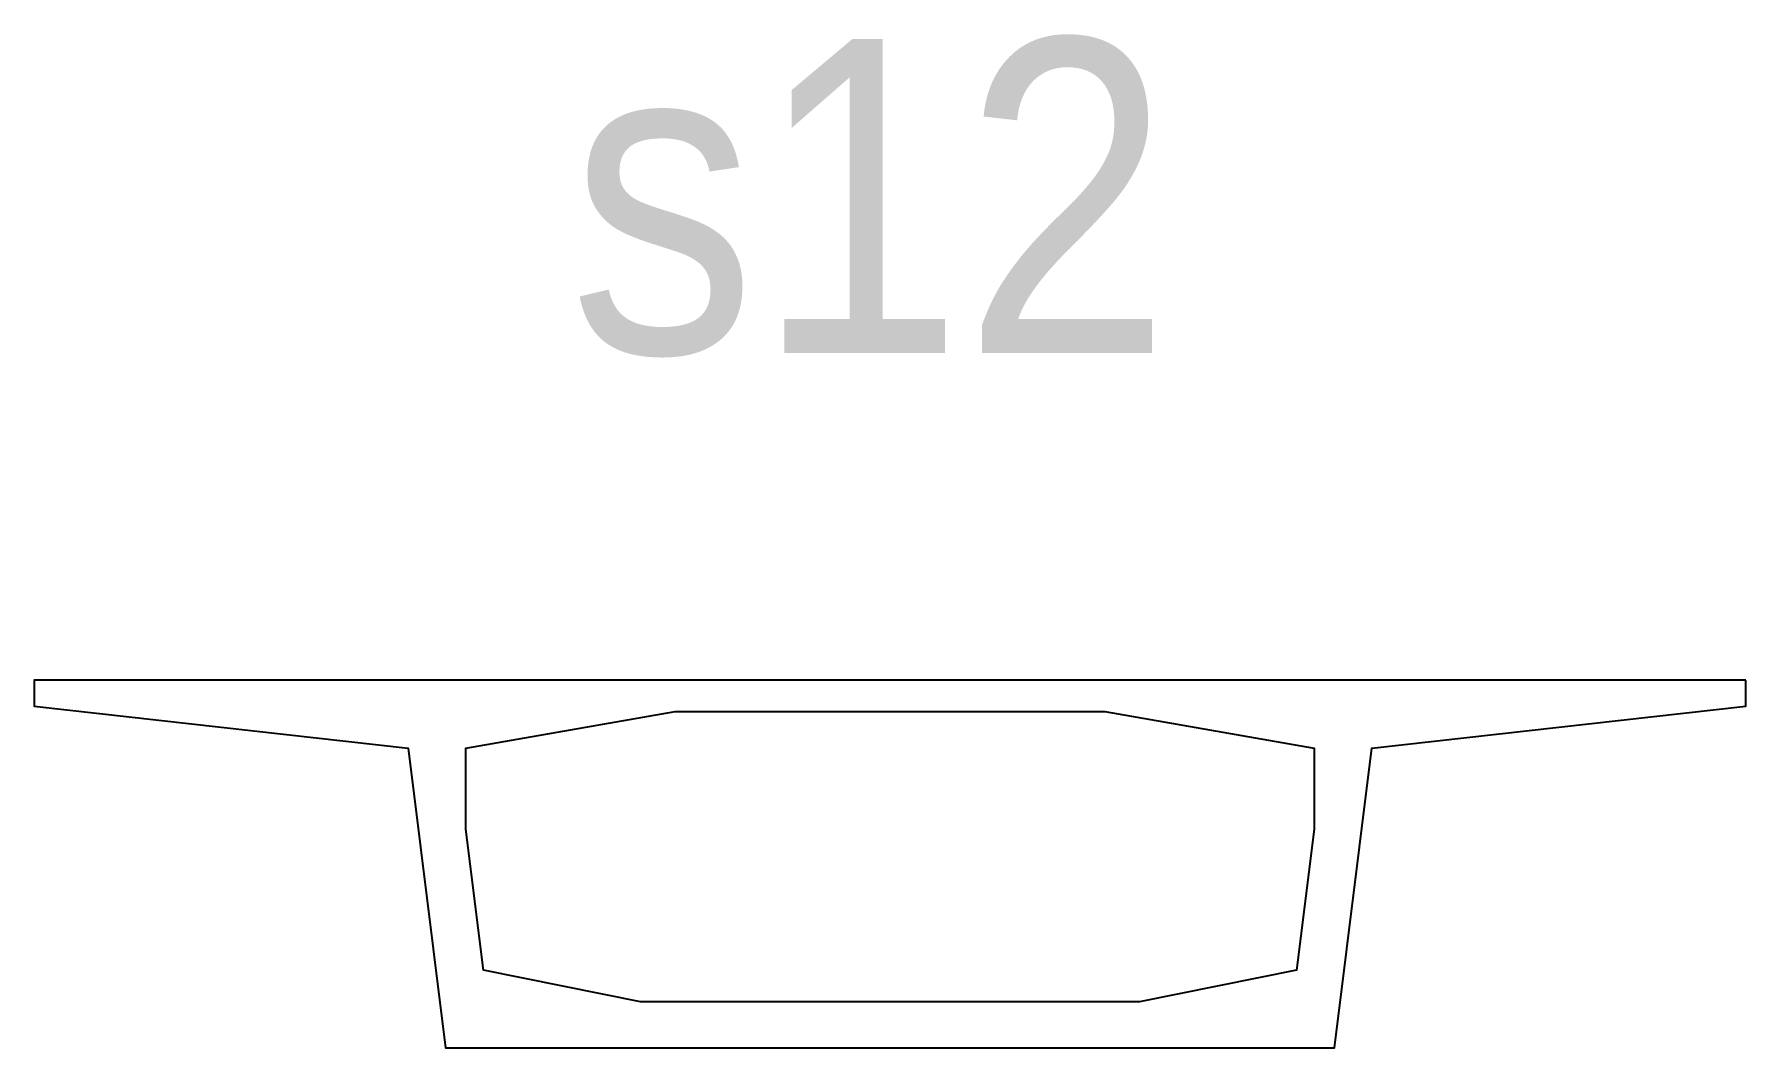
# Model space of a CAD drawing. Header units: metres. Extents: x -8.2 to 8.2, y -3.5 to 6.2.
import ezdxf
from ezdxf.enums import TextEntityAlignment as Align

# ---------------------------------------------------------------- set-up
doc = ezdxf.new("R2010")
doc.units = ezdxf.units.M
doc.header["$MEASUREMENT"] = 0
doc.layers.add('INPOLY', color=1, linetype='Continuous')
doc.layers.add('OUTPOLY', color=4, linetype='Continuous')
doc.styles.get("Standard").update_dxf_attribs({"font": 'arial.ttf'})

msp = doc.modelspace()

# ---------------------------------------------------------------- linework, layer by layer
at = {"layer": 'INPOLY'}
msp.add_lwpolyline([(2.382, -3.072), (-2.382, -3.072), (-3.882, -2.772), (-4.05, -1.425), (-4.05, -0.65), (-2.05, -0.3), (2.05, -0.3), (4.05, -0.65), (4.05, -1.425), (3.882, -2.772)], close=True, dxfattribs=at)
at = {"layer": 'OUTPOLY'}
msp.add_lwpolyline([(8.17, 0), (-8.17, 0), (-8.17, -0.25), (-4.6, -0.65), (-4.244, -3.512), (4.244, -3.512), (4.6, -0.65), (8.17, -0.25)], close=True, dxfattribs=at)

# ---------------------------------------------------------------- texts
at = {"layer": 'INPOLY', "linetype": 'Continuous', "width": 0.85}
msp.add_text('s12', height=3, dxfattribs=at).set_placement((-0.19, 4.623), align=Align.MIDDLE_CENTER)

doc.saveas('drawing.dxf')
